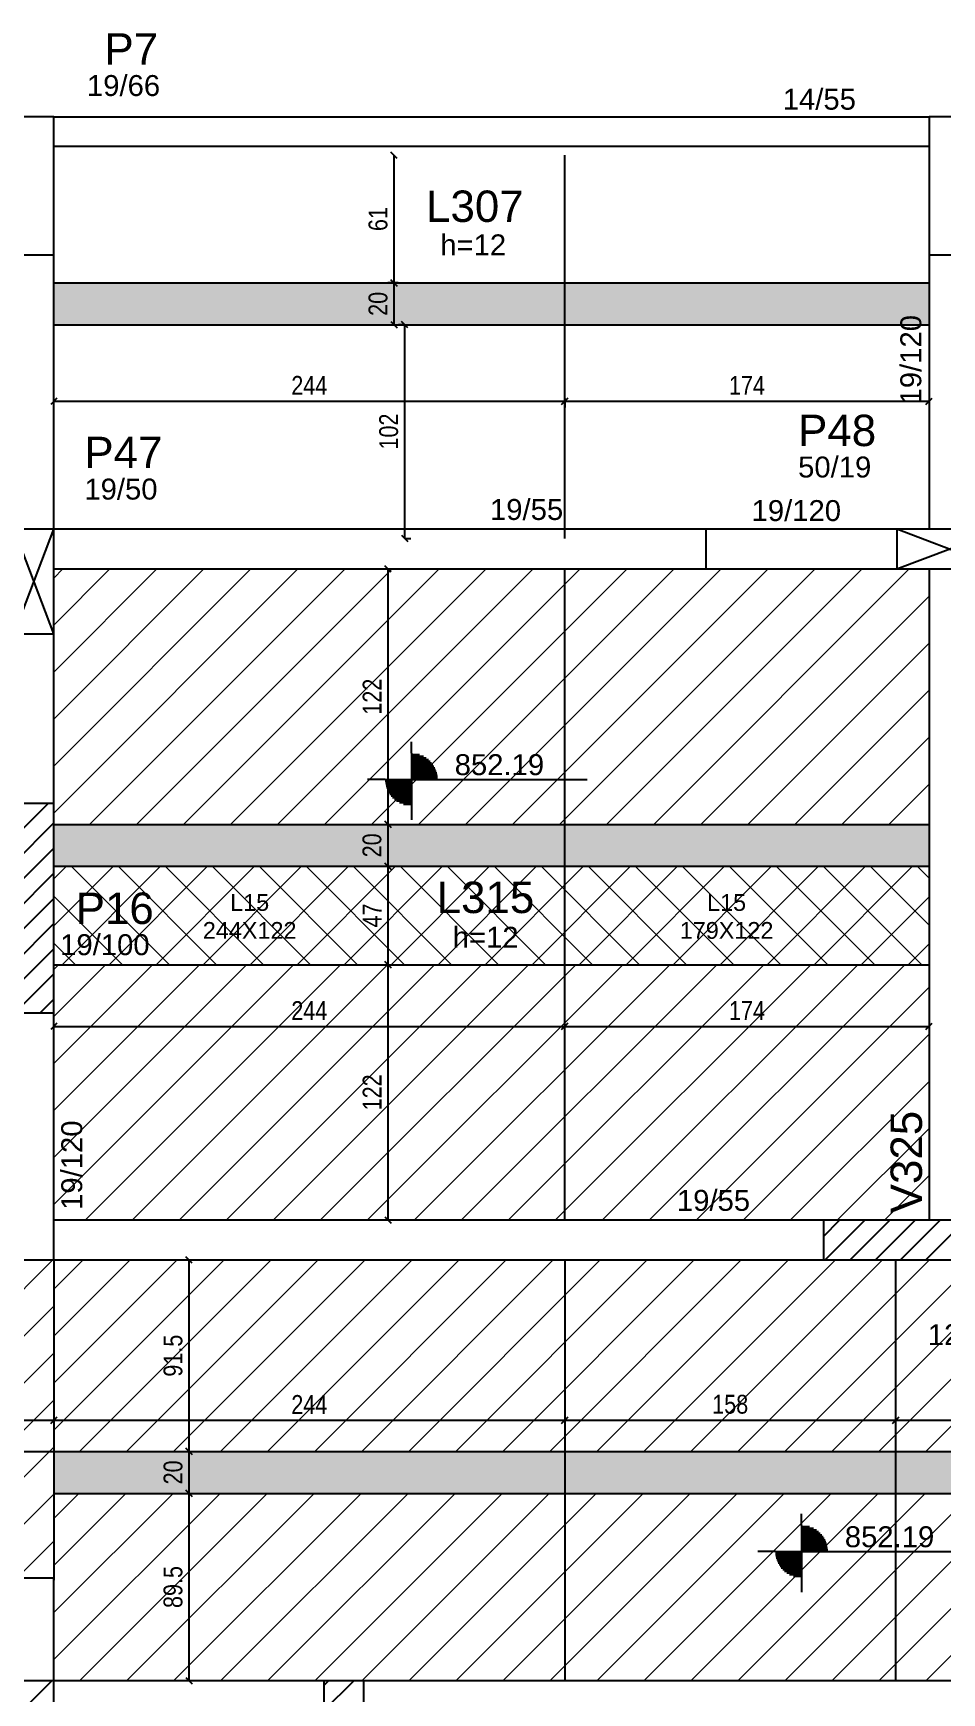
# Model space of a CAD drawing. Header units: millimetres. Extents: x 2659 to 6265, y 1520 to 2860.
# Drawn here: x 5342 to 5776, y 2055 to 2848 of the extents above; entities that cross this region are included whole.
import ezdxf

# ---------------------------------------------------------------- set-up
doc = ezdxf.new("R2010")
doc.units = ezdxf.units.MM
for name, color, linetype in [('1', 1, 'Continuous'), ('3', 3, 'Continuous'), ('4', 4, 'Continuous'), ('7', 7, 'Continuous'), ('AUX00', 7, 'Continuous'), ('Painéis', 200, 'Continuous')]:
    doc.layers.add(name, color=color, linetype=linetype)
doc.layers.add('Hachura', color=251, linetype='Continuous', lineweight=9)
doc.layers.add('REAPROVEITAMENTO', color=251, linetype='Continuous', lineweight=9)
doc.styles.add('COTA TECNICA-50', font='techl___.ttf', dxfattribs={"height": 9})
doc.styles.get("Standard").update_dxf_attribs({"font": 'arial.ttf'})
doc.dimstyles.new('COTA PAINEL-50', dxfattribs={"dimtxt": 9, "dimasz": 3, "dimexe": 3, "dimexo": 3, "dimgap": 3, "dimtad": 1, "dimdec": 1, "dimzin": 12, "dimdsep": 46, "dimtxsty": 'COTA TECNICA-50', "dimblk1": 'OBLIQUE', "dimblk2": 'OBLIQUE', "dimsah": 1, "dimcen": 0.9, "dimclrd": 4, "dimclre": 4, "dimclrt": 240, "dimadec": 1, "dimazin": 3, "dimtfac": 1, "dimtdec": 1, "dimtmove": 0, "dimatfit": 3, "dimfxl": 1, "dimtolj": 1, "dimtzin": 12, "dimarcsym": 0})

# ---------------------------------------------------------------- blocks, each defined once
blk = doc.blocks.new('_Oblique')
at = {"color": 0, "linetype": 'ByBlock', "lineweight": -2}
blk.add_line((-0.5, -0.5), (0.5, 0.5), dxfattribs=at)
blk = doc.blocks.new('*D119')
at = {"layer": 'Defpoints', "color": 0, "transparency": 16777216}
for p in [(5119.07, 2185.32), (5352.07, 2185.32), (5352.07, 2185.32)]:
    blk.add_point(p, dxfattribs=at)
at = {"layer": 'Painéis', "color": 4, "lineweight": -2, "transparency": 16777216}
blk.add_line((5119.07, 2185.32), (5352.07, 2185.32), dxfattribs=at)
at = {"layer": 'Painéis', "color": 4, "lineweight": -2, "transparency": 16777216, "xscale": 3, "yscale": 3, "zscale": 3, "rotation": 180}
blk.add_blockref('_Oblique', (5119.07, 2185.32), dxfattribs=at)
at = {"layer": 'Painéis', "color": 4, "lineweight": -2, "transparency": 16777216, "xscale": 3, "yscale": 3, "zscale": 3}
blk.add_blockref('_Oblique', (5352.07, 2185.32), dxfattribs=at)
at = {"layer": 'Painéis', "color": 240, "transparency": 16777216, "insert": (5235.57, 2193.02), "char_height": 9, "attachment_point": 5, "style": 'COTA TECNICA-50'}
blk.add_mtext('\\A1;233', dxfattribs=at)
blk = doc.blocks.new('*D211')
at = {"layer": 'Defpoints', "color": 0, "transparency": 16777216}
for p in [(5416.57, 2150.44), (5416.63, 2150.44), (5416.57, 2060.94)]:
    blk.add_point(p, dxfattribs=at)
at = {"layer": 'Painéis', "color": 4, "lineweight": -2, "transparency": 16777216}
for p, q in [((5416.63, 2060.94), (5416.63, 2150.44)), ((5419.57, 2150.44), (5419.63, 2150.44)), ((5419.57, 2060.94), (5419.63, 2060.94))]:
    blk.add_line(p, q, dxfattribs=at)
at = {"layer": 'Painéis', "color": 4, "lineweight": -2, "transparency": 16777216, "xscale": 3, "yscale": 3, "zscale": 3}
for p, rotation in [((5416.63, 2150.44), 90), ((5416.63, 2060.94), 270)]:
    blk.add_blockref('_Oblique', p, dxfattribs=dict(at, rotation=rotation))
at = {"layer": 'Painéis', "color": 240, "transparency": 16777216, "insert": (5409.01, 2105.69), "char_height": 9, "attachment_point": 5, "rotation": 90, "style": 'COTA TECNICA-50'}
blk.add_mtext('\\A1;89.5', dxfattribs=at)
blk = doc.blocks.new('*D212')
at = {"layer": 'Defpoints', "color": 0, "transparency": 16777216}
for p in [(5416.63, 2170.44), (5416.63, 2170.44), (5416.63, 2150.44)]:
    blk.add_point(p, dxfattribs=at)
at = {"layer": 'Painéis', "color": 4, "lineweight": -2, "transparency": 16777216}
blk.add_line((5416.63, 2150.44), (5416.63, 2170.44), dxfattribs=at)
at = {"layer": 'Painéis', "color": 4, "lineweight": -2, "transparency": 16777216, "xscale": 3, "yscale": 3, "zscale": 3}
for p, rotation in [((5416.63, 2170.44), 90), ((5416.63, 2150.44), 270)]:
    blk.add_blockref('_Oblique', p, dxfattribs=dict(at, rotation=rotation))
at = {"layer": 'Painéis', "color": 240, "transparency": 16777216, "insert": (5409.04, 2160.44), "char_height": 9, "attachment_point": 5, "rotation": 90, "style": 'COTA TECNICA-50'}
blk.add_mtext('\\A1;20', dxfattribs=at)
blk = doc.blocks.new('*D132')
at = {"layer": 'Defpoints', "color": 0, "transparency": 16777216}
for p in [(5416.63, 2261.94), (5416.63, 2261.94), (5416.63, 2170.44)]:
    blk.add_point(p, dxfattribs=at)
at = {"layer": 'Painéis', "color": 4, "lineweight": -2, "transparency": 16777216}
blk.add_line((5416.63, 2170.44), (5416.63, 2261.94), dxfattribs=at)
at = {"layer": 'Painéis', "color": 4, "lineweight": -2, "transparency": 16777216, "xscale": 3, "yscale": 3, "zscale": 3}
for p, rotation in [((5416.63, 2261.94), 90), ((5416.63, 2170.44), 270)]:
    blk.add_blockref('_Oblique', p, dxfattribs=dict(at, rotation=rotation))
at = {"layer": 'Painéis', "color": 240, "transparency": 16777216, "insert": (5409.01, 2216.19), "char_height": 9, "attachment_point": 5, "rotation": 90, "style": 'COTA TECNICA-50'}
blk.add_mtext('\\A1;91.5', dxfattribs=at)
blk = doc.blocks.new('*D213')
at = {"layer": 'Defpoints', "color": 0, "transparency": 16777216}
for p in [(5352.07, 2185.32), (5596.07, 2185.32), (5596.07, 2185.32)]:
    blk.add_point(p, dxfattribs=at)
at = {"layer": 'Painéis', "color": 4, "lineweight": -2, "transparency": 16777216}
blk.add_line((5352.07, 2185.32), (5596.07, 2185.32), dxfattribs=at)
at = {"layer": 'Painéis', "color": 4, "lineweight": -2, "transparency": 16777216, "xscale": 3, "yscale": 3, "zscale": 3, "rotation": 180}
blk.add_blockref('_Oblique', (5352.07, 2185.32), dxfattribs=at)
at = {"layer": 'Painéis', "color": 4, "lineweight": -2, "transparency": 16777216, "xscale": 3, "yscale": 3, "zscale": 3}
blk.add_blockref('_Oblique', (5596.07, 2185.32), dxfattribs=at)
at = {"layer": 'Painéis', "color": 240, "transparency": 16777216, "insert": (5474.07, 2192.88), "char_height": 9, "attachment_point": 5, "style": 'COTA TECNICA-50'}
blk.add_mtext('\\A1;244', dxfattribs=at)
blk = doc.blocks.new('*D214')
at = {"layer": 'Defpoints', "color": 0, "transparency": 16777216}
for p in [(5596.07, 2185.32), (5754.07, 2185.32), (5754.07, 2185.32)]:
    blk.add_point(p, dxfattribs=at)
at = {"layer": 'Painéis', "color": 4, "lineweight": -2, "transparency": 16777216}
blk.add_line((5596.07, 2185.32), (5754.07, 2185.32), dxfattribs=at)
at = {"layer": 'Painéis', "color": 4, "lineweight": -2, "transparency": 16777216, "xscale": 3, "yscale": 3, "zscale": 3, "rotation": 180}
blk.add_blockref('_Oblique', (5596.07, 2185.32), dxfattribs=at)
at = {"layer": 'Painéis', "color": 4, "lineweight": -2, "transparency": 16777216, "xscale": 3, "yscale": 3, "zscale": 3}
blk.add_blockref('_Oblique', (5754.07, 2185.32), dxfattribs=at)
at = {"layer": 'Painéis', "color": 240, "transparency": 16777216, "insert": (5675.07, 2192.94), "char_height": 9, "attachment_point": 5, "style": 'COTA TECNICA-50'}
blk.add_mtext('\\A1;158', dxfattribs=at)
blk = doc.blocks.new('*D215')
at = {"layer": 'Defpoints', "color": 0, "transparency": 16777216}
for p in [(5754.07, 2185.32), (5912.07, 2185.32), (5912.07, 2185.32)]:
    blk.add_point(p, dxfattribs=at)
at = {"layer": 'Painéis', "color": 4, "lineweight": -2, "transparency": 16777216}
blk.add_line((5754.07, 2185.32), (5912.07, 2185.32), dxfattribs=at)
at = {"layer": 'Painéis', "color": 4, "lineweight": -2, "transparency": 16777216, "xscale": 3, "yscale": 3, "zscale": 3, "rotation": 180}
blk.add_blockref('_Oblique', (5754.07, 2185.32), dxfattribs=at)
at = {"layer": 'Painéis', "color": 4, "lineweight": -2, "transparency": 16777216, "xscale": 3, "yscale": 3, "zscale": 3}
blk.add_blockref('_Oblique', (5912.07, 2185.32), dxfattribs=at)
at = {"layer": 'Painéis', "color": 240, "transparency": 16777216, "insert": (5833.07, 2192.94), "char_height": 9, "attachment_point": 5, "style": 'COTA TECNICA-50'}
blk.add_mtext('\\A1;158', dxfattribs=at)
blk = doc.blocks.new('*D22')
at = {"layer": 'Defpoints', "color": 0, "transparency": 16777216}
for p in [(5511.62, 2591.94), (5511.62, 2469.94), (5511.62, 2469.94)]:
    blk.add_point(p, dxfattribs=at)
at = {"layer": 'Painéis', "color": 4, "lineweight": -2, "transparency": 16777216}
blk.add_line((5511.62, 2591.94), (5511.62, 2469.94), dxfattribs=at)
at = {"layer": 'Painéis', "color": 4, "lineweight": -2, "transparency": 16777216, "xscale": 3, "yscale": 3, "zscale": 3}
for p, rotation in [((5511.62, 2591.94), 90), ((5511.62, 2469.94), 270)]:
    blk.add_blockref('_Oblique', p, dxfattribs=dict(at, rotation=rotation))
at = {"layer": 'Painéis', "color": 240, "transparency": 16777216, "insert": (5504.07, 2530.94), "char_height": 9, "attachment_point": 5, "rotation": 90, "style": 'COTA TECNICA-50'}
blk.add_mtext('\\A1;122', dxfattribs=at)
blk = doc.blocks.new('*D23')
at = {"layer": 'Defpoints', "color": 0, "transparency": 16777216}
for p in [(5511.62, 2469.94), (5511.62, 2449.94), (5511.62, 2449.94)]:
    blk.add_point(p, dxfattribs=at)
at = {"layer": 'Painéis', "color": 4, "lineweight": -2, "transparency": 16777216}
blk.add_line((5511.62, 2469.94), (5511.62, 2449.94), dxfattribs=at)
at = {"layer": 'Painéis', "color": 4, "lineweight": -2, "transparency": 16777216, "xscale": 3, "yscale": 3, "zscale": 3}
for p, rotation in [((5511.62, 2469.94), 90), ((5511.62, 2449.94), 270)]:
    blk.add_blockref('_Oblique', p, dxfattribs=dict(at, rotation=rotation))
at = {"layer": 'Painéis', "color": 240, "transparency": 16777216, "insert": (5504.03, 2459.94), "char_height": 9, "attachment_point": 5, "rotation": 90, "style": 'COTA TECNICA-50'}
blk.add_mtext('\\A1;20', dxfattribs=at)
blk = doc.blocks.new('*D24')
at = {"layer": 'Defpoints', "color": 0, "transparency": 16777216}
for p in [(5511.62, 2449.94), (5511.62, 2402.94), (5511.62, 2402.94)]:
    blk.add_point(p, dxfattribs=at)
at = {"layer": 'Painéis', "color": 4, "lineweight": -2, "transparency": 16777216}
blk.add_line((5511.62, 2449.94), (5511.62, 2402.94), dxfattribs=at)
at = {"layer": 'Painéis', "color": 4, "lineweight": -2, "transparency": 16777216, "xscale": 3, "yscale": 3, "zscale": 3}
for p, rotation in [((5511.62, 2449.94), 90), ((5511.62, 2402.94), 270)]:
    blk.add_blockref('_Oblique', p, dxfattribs=dict(at, rotation=rotation))
at = {"layer": 'Painéis', "color": 240, "transparency": 16777216, "insert": (5504.06, 2426.44), "char_height": 9, "attachment_point": 5, "rotation": 90, "style": 'COTA TECNICA-50'}
blk.add_mtext('\\A1;47', dxfattribs=at)
blk = doc.blocks.new('*D25')
at = {"layer": 'Defpoints', "color": 0, "transparency": 16777216}
for p in [(5511.62, 2402.94), (5511.62, 2280.94), (5511.62, 2280.94)]:
    blk.add_point(p, dxfattribs=at)
at = {"layer": 'Painéis', "color": 4, "lineweight": -2, "transparency": 16777216}
blk.add_line((5511.62, 2402.94), (5511.62, 2280.94), dxfattribs=at)
at = {"layer": 'Painéis', "color": 4, "lineweight": -2, "transparency": 16777216, "xscale": 3, "yscale": 3, "zscale": 3}
for p, rotation in [((5511.62, 2402.94), 90), ((5511.62, 2280.94), 270)]:
    blk.add_blockref('_Oblique', p, dxfattribs=dict(at, rotation=rotation))
at = {"layer": 'Painéis', "color": 240, "transparency": 16777216, "insert": (5504.07, 2341.94), "char_height": 9, "attachment_point": 5, "rotation": 90, "style": 'COTA TECNICA-50'}
blk.add_mtext('\\A1;122', dxfattribs=at)
blk = doc.blocks.new('*D156')
at = {"layer": 'Defpoints', "color": 0, "transparency": 16777216}
for p in [(5352.07, 2373.48), (5596.07, 2373.48), (5596.07, 2373.48)]:
    blk.add_point(p, dxfattribs=at)
at = {"layer": 'Painéis', "color": 4, "lineweight": -2, "transparency": 16777216}
blk.add_line((5352.07, 2373.48), (5596.07, 2373.48), dxfattribs=at)
at = {"layer": 'Painéis', "color": 4, "lineweight": -2, "transparency": 16777216, "xscale": 3, "yscale": 3, "zscale": 3, "rotation": 180}
blk.add_blockref('_Oblique', (5352.07, 2373.48), dxfattribs=at)
at = {"layer": 'Painéis', "color": 4, "lineweight": -2, "transparency": 16777216, "xscale": 3, "yscale": 3, "zscale": 3}
blk.add_blockref('_Oblique', (5596.07, 2373.48), dxfattribs=at)
at = {"layer": 'Painéis', "color": 240, "transparency": 16777216, "insert": (5474.07, 2381.04), "char_height": 9, "attachment_point": 5, "style": 'COTA TECNICA-50'}
blk.add_mtext('\\A1;244', dxfattribs=at)
blk = doc.blocks.new('*D26')
at = {"layer": 'Defpoints', "color": 0, "transparency": 16777216}
for p in [(5596.07, 2373.48), (5770.07, 2373.48), (5770.07, 2373.48)]:
    blk.add_point(p, dxfattribs=at)
at = {"layer": 'Painéis', "color": 4, "lineweight": -2, "transparency": 16777216}
blk.add_line((5596.07, 2373.48), (5770.07, 2373.48), dxfattribs=at)
at = {"layer": 'Painéis', "color": 4, "lineweight": -2, "transparency": 16777216, "xscale": 3, "yscale": 3, "zscale": 3, "rotation": 180}
blk.add_blockref('_Oblique', (5596.07, 2373.48), dxfattribs=at)
at = {"layer": 'Painéis', "color": 4, "lineweight": -2, "transparency": 16777216, "xscale": 3, "yscale": 3, "zscale": 3}
blk.add_blockref('_Oblique', (5770.07, 2373.48), dxfattribs=at)
at = {"layer": 'Painéis', "color": 240, "transparency": 16777216, "insert": (5683.07, 2381.04), "char_height": 9, "attachment_point": 5, "style": 'COTA TECNICA-50'}
blk.add_mtext('\\A1;174', dxfattribs=at)
blk = doc.blocks.new('*D182')
at = {"layer": 'Defpoints', "color": 0, "transparency": 16777216}
for p in [(5521.98, 2708.58), (5516.9, 2606.58), (5519.6, 2606.58)]:
    blk.add_point(p, dxfattribs=at)
at = {"layer": 'Painéis', "color": 4, "lineweight": -2, "transparency": 16777216}
for p, q in [((5518.98, 2708.58), (5516.6, 2708.58)), ((5519.6, 2708.58), (5519.6, 2606.58)), ((5519.9, 2606.58), (5522.6, 2606.58))]:
    blk.add_line(p, q, dxfattribs=at)
at = {"layer": 'Painéis', "color": 4, "lineweight": -2, "transparency": 16777216, "xscale": 3, "yscale": 3, "zscale": 3}
for p, rotation in [((5519.6, 2708.58), 90), ((5519.6, 2606.58), 270)]:
    blk.add_blockref('_Oblique', p, dxfattribs=dict(at, rotation=rotation))
at = {"layer": 'Painéis', "color": 240, "transparency": 16777216, "insert": (5512.01, 2657.58), "char_height": 9, "attachment_point": 5, "rotation": 90, "style": 'COTA TECNICA-50'}
blk.add_mtext('\\A1;102', dxfattribs=at)
blk = doc.blocks.new('*D183')
at = {"layer": 'Defpoints', "color": 0, "transparency": 16777216}
for p in [(5514.52, 2728.58), (5519.53, 2728.58), (5514.52, 2708.58)]:
    blk.add_point(p, dxfattribs=at)
at = {"layer": 'Painéis', "color": 4, "lineweight": -2, "transparency": 16777216}
for p, q in [((5516.53, 2728.58), (5511.52, 2728.58)), ((5514.52, 2708.58), (5514.52, 2728.58))]:
    blk.add_line(p, q, dxfattribs=at)
at = {"layer": 'Painéis', "color": 4, "lineweight": -2, "transparency": 16777216, "xscale": 3, "yscale": 3, "zscale": 3}
for p, rotation in [((5514.52, 2728.58), 90), ((5514.52, 2708.58), 270)]:
    blk.add_blockref('_Oblique', p, dxfattribs=dict(at, rotation=rotation))
at = {"layer": 'Painéis', "color": 240, "transparency": 16777216, "insert": (5506.93, 2718.58), "char_height": 9, "attachment_point": 5, "rotation": 90, "style": 'COTA TECNICA-50'}
blk.add_mtext('\\A1;20', dxfattribs=at)
blk = doc.blocks.new('*D37')
at = {"layer": 'Defpoints', "color": 0, "transparency": 16777216}
for p in [(5514.52, 2789.58), (5514.52, 2789.58), (5514.52, 2728.58)]:
    blk.add_point(p, dxfattribs=at)
at = {"layer": 'Painéis', "color": 4, "lineweight": -2, "transparency": 16777216}
blk.add_line((5514.52, 2728.58), (5514.52, 2789.58), dxfattribs=at)
at = {"layer": 'Painéis', "color": 4, "lineweight": -2, "transparency": 16777216, "xscale": 3, "yscale": 3, "zscale": 3}
for p, rotation in [((5514.52, 2789.58), 90), ((5514.52, 2728.58), 270)]:
    blk.add_blockref('_Oblique', p, dxfattribs=dict(at, rotation=rotation))
at = {"layer": 'Painéis', "color": 240, "transparency": 16777216, "insert": (5506.93, 2759.08), "char_height": 9, "attachment_point": 5, "rotation": 90, "style": 'COTA TECNICA-50'}
blk.add_mtext('\\A1;61', dxfattribs=at)
blk = doc.blocks.new('*D184')
at = {"layer": 'Defpoints', "color": 0, "transparency": 16777216}
for p in [(5352.07, 2672.08), (5596.07, 2676.44), (5596.07, 2672.08)]:
    blk.add_point(p, dxfattribs=at)
at = {"layer": 'Painéis', "color": 4, "lineweight": -2, "transparency": 16777216}
for p, q in [((5352.07, 2672.08), (5596.07, 2672.08)), ((5596.07, 2673.44), (5596.07, 2669.08))]:
    blk.add_line(p, q, dxfattribs=at)
at = {"layer": 'Painéis', "color": 4, "lineweight": -2, "transparency": 16777216, "xscale": 3, "yscale": 3, "zscale": 3, "rotation": 180}
blk.add_blockref('_Oblique', (5352.07, 2672.08), dxfattribs=at)
at = {"layer": 'Painéis', "color": 4, "lineweight": -2, "transparency": 16777216, "xscale": 3, "yscale": 3, "zscale": 3}
blk.add_blockref('_Oblique', (5596.07, 2672.08), dxfattribs=at)
at = {"layer": 'Painéis', "color": 240, "transparency": 16777216, "insert": (5474.07, 2679.64), "char_height": 9, "attachment_point": 5, "style": 'COTA TECNICA-50'}
blk.add_mtext('\\A1;244', dxfattribs=at)
blk = doc.blocks.new('*D38')
at = {"layer": 'Defpoints', "color": 0, "transparency": 16777216}
for p in [(5596.07, 2672.08), (5770.07, 2672.08), (5770.07, 2672.08)]:
    blk.add_point(p, dxfattribs=at)
at = {"layer": 'Painéis', "color": 4, "lineweight": -2, "transparency": 16777216}
blk.add_line((5596.07, 2672.08), (5770.07, 2672.08), dxfattribs=at)
at = {"layer": 'Painéis', "color": 4, "lineweight": -2, "transparency": 16777216, "xscale": 3, "yscale": 3, "zscale": 3, "rotation": 180}
blk.add_blockref('_Oblique', (5596.07, 2672.08), dxfattribs=at)
at = {"layer": 'Painéis', "color": 4, "lineweight": -2, "transparency": 16777216, "xscale": 3, "yscale": 3, "zscale": 3}
blk.add_blockref('_Oblique', (5770.07, 2672.08), dxfattribs=at)
at = {"layer": 'Painéis', "color": 240, "transparency": 16777216, "insert": (5683.07, 2679.64), "char_height": 9, "attachment_point": 5, "style": 'COTA TECNICA-50'}
blk.add_mtext('\\A1;174', dxfattribs=at)

msp = doc.modelspace()

# ---------------------------------------------------------------- hatches: boundary and pattern name
at = {"layer": 'Hachura', "linetype": 'ByBlock'}
h = msp.add_hatch(color=256, dxfattribs=at)
h.dxf.hatch_style = 1
h.paths.add_polyline_path([(5352.07, 2708.58), (5770.07, 2708.58), (5770.07, 2728.58), (5352.07, 2728.58)])
h = msp.add_hatch(color=256, dxfattribs=at)
h.dxf.hatch_style = 1
h.paths.add_polyline_path([(5352.07, 2449.94), (5770.07, 2449.94), (5770.07, 2469.94), (5352.07, 2469.94)])
h = msp.add_hatch(dxfattribs=at)
h.set_pattern_fill('ANSI37', color=256, scale=5)
h.set_pattern_definition([(45, (-579, -142), (-11.22532, 11.22532), []), (135, (-579, -142), (-11.22532, -11.22532), [])])
h.paths.add_polyline_path([(5770.07, 2449.94), (5352.07, 2449.94), (5352.07, 2402.94), (5770.07, 2402.94)])
h = msp.add_hatch(color=256, dxfattribs=at)
h.dxf.hatch_style = 1
h.paths.add_polyline_path([(6078.07, 2150.44), (6078.07, 2170.44), (5352.07, 2170.44), (5352.07, 2150.44)])
at = {"layer": 'REAPROVEITAMENTO', "linetype": 'ByBlock'}
h = msp.add_hatch(dxfattribs=at)
h.set_pattern_fill('ANSI31', color=256, scale=5, style=2)
h.set_pattern_definition([(45, (-1125.182, 667.82), (-11.22532, 11.22532), [])])
h.paths.add_polyline_path([(5770.07, 2469.94), (5352.07, 2469.94), (5352.07, 2591.94), (5770.07, 2591.94)])
h = msp.add_hatch(dxfattribs=at)
h.set_pattern_fill('ANSI31', color=256, scale=5, style=2)
h.set_pattern_definition([(45, (-1125.182, 525.82), (-11.22532, 11.22532), [])])
h.paths.add_polyline_path([(5770.07, 2280.94), (5352.07, 2280.94), (5352.07, 2402.94), (5770.07, 2402.94)])
h = msp.add_hatch(dxfattribs=at)
h.set_pattern_fill('ANSI31', color=256, scale=5, style=2)
h.set_pattern_definition([(45, (-1044.44, -25.68), (-11.22532, 11.22532), [])])
h.paths.add_polyline_path([(2939.07, 2261.94), (2939.07, 2109.94), (5352.07, 2109.94), (5352.07, 2261.94)])
h = msp.add_hatch(dxfattribs=at)
h.set_pattern_fill('ANSI31', color=256, scale=5, style=2)
h.set_pattern_definition([(45, (-318.44, 34.82), (-11.22532, 11.22532), [])])
h.paths.add_polyline_path([(6078.07, 2170.44), (6078.07, 2261.94), (5352.07, 2261.94), (5352.07, 2170.44)])
h = msp.add_hatch(dxfattribs=at)
h.set_pattern_fill('ANSI31', color=256, scale=5, style=2)
h.set_pattern_definition([(45, (-318.44, -74.68), (-11.22532, 11.22532), [])])
h.paths.add_polyline_path([(5352.07, 2060.94), (6078.07, 2060.94), (6078.07, 2150.44), (5352.07, 2150.44)])

# ---------------------------------------------------------------- linework, layer by layer
at = {"layer": '1', "linetype": 'Continuous'}
for p, q in [((5333.07, 2560.94), (5352.07, 2610.94)), ((5352.07, 2560.94), (5333.07, 2610.94)), ((5754.57, 2591.94), (5804.57, 2610.94)), ((5804.57, 2591.94), (5754.57, 2610.94))]:
    msp.add_line(p, q, dxfattribs=at)
at = {"layer": '3', "linetype": 'Continuous'}
for p, q in [((5352.07, 2807.94), (5770.07, 2807.94)), ((5352.07, 2793.94), (5770.07, 2793.94)), ((5663.57, 2591.94), (5663.57, 2610.94)), ((5522.83, 2503.92), (5522.83, 2509.42)), ((5522.83, 2503.92), (5522.83, 2478.92)), ((5522.83, 2503.31), (5526.68, 2503.31)), ((5522.83, 2502.52), (5528.58, 2502.52)), ((5522.83, 2501.72), (5529.9, 2501.72)), ((5522.83, 2500.93), (5530.94, 2500.93)), ((5522.83, 2500.14), (5531.79, 2500.14)), ((5522.83, 2499.34), (5532.49, 2499.34)), ((5522.83, 2498.55), (5533.09, 2498.55)), ((5522.83, 2497.76), (5533.6, 2497.76)), ((5522.83, 2496.97), (5534.03, 2496.97)), ((5510.33, 2491.42), (5501.9, 2491.42)), ((5510.33, 2491.42), (5535.33, 2491.42)), ((5522.83, 2490.62), (5510.33, 2490.62)), ((5522.83, 2489.83), (5510.43, 2489.83)), ((5522.83, 2489.04), (5510.56, 2489.04)), ((5522.83, 2496.17), (5534.39, 2496.17)), ((5522.83, 2495.38), (5534.69, 2495.38)), ((5522.83, 2494.59), (5534.92, 2494.59)), ((5522.83, 2493.79), (5535.1, 2493.79)), ((5522.83, 2493), (5535.23, 2493)), ((5522.83, 2492.21), (5535.33, 2492.21)), ((5535.33, 2491.42), (5606.75, 2491.42)), ((5522.83, 2488.24), (5510.74, 2488.24)), ((5522.83, 2487.45), (5510.98, 2487.45)), ((5522.83, 2486.66), (5511.27, 2486.66)), ((5522.83, 2485.87), (5511.63, 2485.87)), ((5522.83, 2485.07), (5512.06, 2485.07)), ((5522.83, 2484.28), (5512.57, 2484.28)), ((5522.83, 2483.49), (5513.17, 2483.49)), ((5522.83, 2482.69), (5513.88, 2482.69)), ((5522.83, 2481.9), (5514.72, 2481.9)), ((5333.07, 2463.68), (5349.33, 2479.94)), ((5522.83, 2481.11), (5515.76, 2481.11)), ((5522.83, 2480.32), (5517.08, 2480.32)), ((5522.83, 2479.52), (5518.98, 2479.52)), ((5522.83, 2478.92), (5522.83, 2472.05)), ((5333.07, 2451.66), (5352.07, 2470.66)), ((5333.07, 2439.64), (5352.07, 2458.64)), ((5333.07, 2427.62), (5352.07, 2446.62)), ((5333.07, 2415.6), (5352.07, 2434.6)), ((5333.07, 2403.58), (5352.07, 2422.58)), ((5333.07, 2391.56), (5352.07, 2410.56)), ((5333.47, 2379.94), (5352.07, 2398.53)), ((5345.49, 2379.94), (5352.07, 2386.51)), ((5719.57, 2273.18), (5727.32, 2280.94)), ((5720.35, 2261.94), (5739.35, 2280.94)), ((5732.37, 2261.94), (5751.37, 2280.94)), ((5744.39, 2261.94), (5763.39, 2280.94)), ((5756.41, 2261.94), (5775.41, 2280.94)), ((5768.43, 2261.94), (5787.43, 2280.94)), ((5709.15, 2135.15), (5709.15, 2140.65)), ((5709.15, 2135.15), (5709.15, 2110.15)), ((5709.15, 2134.54), (5713, 2134.54)), ((5709.15, 2133.75), (5714.9, 2133.75)), ((5709.15, 2132.95), (5716.22, 2132.95)), ((5709.15, 2132.16), (5717.26, 2132.16)), ((5709.15, 2131.37), (5718.1, 2131.37)), ((5709.15, 2130.57), (5718.81, 2130.57)), ((5709.15, 2129.78), (5719.41, 2129.78)), ((5709.15, 2128.99), (5719.92, 2128.99)), ((5709.15, 2128.2), (5720.35, 2128.2)), ((5709.15, 2127.4), (5720.71, 2127.4)), ((5709.15, 2126.61), (5721, 2126.61)), ((5709.15, 2125.82), (5721.24, 2125.82)), ((5709.15, 2125.03), (5721.42, 2125.03)), ((5696.65, 2122.65), (5688.22, 2122.65)), ((5696.65, 2122.65), (5721.65, 2122.65)), ((5709.15, 2121.85), (5696.65, 2121.85)), ((5709.15, 2121.06), (5696.75, 2121.06)), ((5709.15, 2120.27), (5696.88, 2120.27)), ((5709.15, 2119.48), (5697.06, 2119.48)), ((5709.15, 2118.68), (5697.29, 2118.68)), ((5709.15, 2117.89), (5697.59, 2117.89)), ((5709.15, 2117.1), (5697.95, 2117.1)), ((5709.15, 2124.23), (5721.55, 2124.23)), ((5709.15, 2123.44), (5721.65, 2123.44)), ((5721.65, 2122.65), (5793.07, 2122.65)), ((5709.15, 2116.3), (5698.38, 2116.3)), ((5709.15, 2115.51), (5698.88, 2115.51)), ((5709.15, 2114.72), (5699.48, 2114.72)), ((5709.15, 2113.93), (5700.19, 2113.93)), ((5709.15, 2113.13), (5701.04, 2113.13)), ((5709.15, 2112.34), (5702.08, 2112.34)), ((5709.15, 2111.55), (5703.4, 2111.55)), ((5709.15, 2110.75), (5705.3, 2110.75)), ((5709.15, 2110.15), (5709.15, 2103.28)), ((5333.07, 2042.95), (5351.05, 2060.94)), ((5481.07, 2046.7), (5495.3, 2060.94)), ((5481.07, 2058.72), (5483.28, 2060.94))]:
    msp.add_line(p, q, dxfattribs=at)
for points in [[(5352.07, 2610.94), (5352.07, 2741.94)], [(5770.07, 2741.94), (5770.07, 2610.94)], [(5770.07, 2610.94), (5352.07, 2610.94)], [(5352.07, 2591.94), (5770.07, 2591.94)], [(5352.07, 2479.94), (5352.07, 2591.94)], [(5770.07, 2591.94), (5770.07, 2280.94)], [(5352.07, 2261.94), (5352.07, 2379.94)], [(5719.57, 2280.94), (5352.07, 2280.94)], [(4905.57, 2261.94), (5342.57, 2261.94)], [(5342.57, 2261.94), (5719.57, 2261.94)], [(5352.07, 2109.94), (4905.57, 2109.94)], [(5352.07, 2060.94), (5352.07, 2109.94)], [(5481.07, 2060.94), (5352.07, 2060.94)], [(5689.57, 2060.94), (5500.07, 2060.94)], [(5888.57, 2060.94), (5689.57, 2060.94)]]:
    msp.add_lwpolyline(points, dxfattribs=at)
at = {"layer": '7', "linetype": 'Continuous'}
for points in [[(5333.07, 2741.94), (5352.07, 2741.94), (5352.07, 2807.94), (5333.07, 2807.94), (5333.07, 2741.94)], [(5770.07, 2741.94), (5789.07, 2741.94), (5789.07, 2807.94), (5770.07, 2807.94), (5770.07, 2741.94)], [(5333.07, 2560.94), (5352.07, 2560.94), (5352.07, 2610.94), (5333.07, 2610.94), (5333.07, 2560.94)], [(5754.57, 2591.94), (5804.57, 2591.94), (5804.57, 2610.94), (5754.57, 2610.94), (5754.57, 2591.94)], [(5333.07, 2379.94), (5352.07, 2379.94), (5352.07, 2479.94), (5333.07, 2479.94), (5333.07, 2379.94)], [(5719.57, 2261.94), (5839.57, 2261.94), (5839.57, 2280.94), (5719.57, 2280.94), (5719.57, 2261.94)], [(5333.07, 1980.94), (5352.07, 1980.94), (5352.07, 2060.94), (5333.07, 2060.94), (5333.07, 1980.94)], [(5481.07, 1842.94), (5646.07, 1842.94), (5646.07, 1861.94), (5500.07, 1861.94), (5500.07, 2060.94), (5481.07, 2060.94), (5481.07, 1842.94)]]:
    msp.add_lwpolyline(points, dxfattribs=at)
at = {"layer": 'Painéis'}
for p, q in [((5596.07, 2606.58), (5596.07, 2789.58)), ((5352.07, 2728.58), (5770.07, 2728.58)), ((5352.07, 2708.58), (5770.07, 2708.58)), ((5596.07, 2280.94), (5596.07, 2591.94)), ((5352.07, 2469.94), (5770.07, 2469.94)), ((5352.07, 2449.94), (5770.07, 2449.94)), ((5352.07, 2402.94), (5770.07, 2402.94)), ((5352.07, 2261.94), (5352.07, 2109.01)), ((5596.07, 2261.94), (5596.07, 2060.94)), ((5754.07, 2261.94), (5754.07, 2060.94)), ((2939.07, 2170.44), (6078.07, 2170.44)), ((5352.07, 2150.44), (6078.07, 2150.44))]:
    msp.add_line(p, q, dxfattribs=at)

# ---------------------------------------------------------------- texts
at = {"layer": '3', "linetype": 'Continuous'}
for s, p in [('19/66', (5367.88, 2817.85)), ('14/55', (5700.16, 2811.31)), ('h=12', (5536.61, 2741.74)), ('50/19', (5707.5, 2635.64)), ('19/50', (5366.65, 2625.1)), ('19/55', (5560.36, 2615.36)), ('19/120', (5685.28, 2614.83)), ('852.19', (5543.49, 2493.48)), ('19/100', (5355.08, 2407.49)), ('h=12', (5542.54, 2411.04)), ('19/55', (5649.62, 2285.37)), ('120/19', (5769.43, 2221.24)), ('852.19', (5729.81, 2124.71))]:
    msp.add_text(s, height=10, dxfattribs=at).set_placement(p)
for p in [(5766.32, 2670.53), (5365.62, 2285.82)]:
    msp.add_text('19/120', height=10, rotation=90, dxfattribs=at).set_placement(p)
at = {"layer": '4', "linetype": 'Continuous'}
for s, p in [('P7', (5376.25, 2832.85)), ('L307', (5529.84, 2757.7)), ('P48', (5707.5, 2650.64)), ('P47', (5366.65, 2640.1)), ('L315', (5534.9, 2427.59)), ('P16', (5362.51, 2422.38))]:
    msp.add_text(s, height=15, dxfattribs=at).set_placement(p)
msp.add_text('V325', height=15, rotation=90, dxfattribs=at).set_placement((5766.67, 2284.2))
at = {"layer": 'AUX00', "char_height": 8, "attachment_point": 1}
for s, insert in [('\\pxqc;L15^J244X122', (5384.04, 2436.65)), ('\\pxqc;L15^J179X122', (5611.79, 2436.65))]:
    msp.add_mtext_dynamic_manual_height_columns(s, width=123.1041, gutter_width=12.5, heights=[0], dxfattribs=dict(at, insert=insert))

# ---------------------------------------------------------------- dimensions: what is measured, and where the dimension line sits
at = {"layer": 'Painéis'}
for base, p1, p2, picture, middle in [((5514.52, 2789.58), (5514.52, 2728.58), (5514.52, 2789.58), '*D37', (5506.93, 2759.08)), ((5514.52, 2728.58), (5514.52, 2708.58), (5519.53, 2728.58), '*D183', (5506.93, 2718.58)), ((5519.6, 2606.58), (5521.98, 2708.58), (5516.9, 2606.58), '*D182', (5512.01, 2657.58)), ((5511.62, 2469.94), (5511.62, 2591.94), (5511.62, 2469.94), '*D22', (5504.07, 2530.94)), ((5511.62, 2449.94), (5511.62, 2469.94), (5511.62, 2449.94), '*D23', (5504.03, 2459.94)), ((5511.62, 2402.94), (5511.62, 2449.94), (5511.62, 2402.94), '*D24', (5504.06, 2426.44)), ((5511.62, 2280.94), (5511.62, 2402.94), (5511.62, 2280.94), '*D25', (5504.07, 2341.94)), ((5416.63, 2261.94), (5416.63, 2170.44), (5416.63, 2261.94), '*D132', (5409.01, 2216.19)), ((5416.63, 2170.44), (5416.63, 2150.44), (5416.63, 2170.44), '*D212', (5409.04, 2160.44)), ((5416.63, 2150.44), (5416.57, 2060.94), (5416.57, 2150.44), '*D211', (5409.01, 2105.69))]:
    dim = msp.add_linear_dim(base=base, p1=p1, p2=p2, angle=90, dimstyle='COTA PAINEL-50', dxfattribs=at)
    dim.commit()
    dim.dimension.update_dxf_attribs({"geometry": picture, "text_midpoint": middle})
for base, p1, p2, picture, middle in [((5596.07, 2672.08), (5352.07, 2672.08), (5596.07, 2676.44), '*D184', (5474.07, 2679.64)), ((5770.07, 2672.08), (5596.07, 2672.08), (5770.07, 2672.08), '*D38', (5683.07, 2679.64)), ((5596.07, 2373.48), (5352.07, 2373.48), (5596.07, 2373.48), '*D156', (5474.07, 2381.04)), ((5770.07, 2373.48), (5596.07, 2373.48), (5770.07, 2373.48), '*D26', (5683.07, 2381.04)), ((5352.07, 2185.32), (5119.07, 2185.32), (5352.07, 2185.32), '*D119', (5235.57, 2193.02)), ((5596.07, 2185.32), (5352.07, 2185.32), (5596.07, 2185.32), '*D213', (5474.07, 2192.88))]:
    dim = msp.add_linear_dim(base=base, p1=p1, p2=p2, dimstyle='COTA PAINEL-50', dxfattribs=at)
    dim.commit()
    dim.dimension.update_dxf_attribs({"geometry": picture, "text_midpoint": middle})
for base, p1, p2, picture, middle in [((5754.07, 2185.32), (5596.07, 2185.32), (5754.07, 2185.32), '*D214', (5675.07, 2192.94)), ((5912.07, 2185.32), (5754.07, 2185.32), (5912.07, 2185.32), '*D215', (5833.07, 2192.94))]:
    dim = msp.add_linear_dim(base=base, p1=p1, p2=p2, dimstyle='COTA PAINEL-50', override={"dimtmove": 1}, dxfattribs=at)
    dim.commit()
    dim.dimension.update_dxf_attribs({"geometry": picture, "text_midpoint": middle})

doc.saveas('drawing.dxf')
